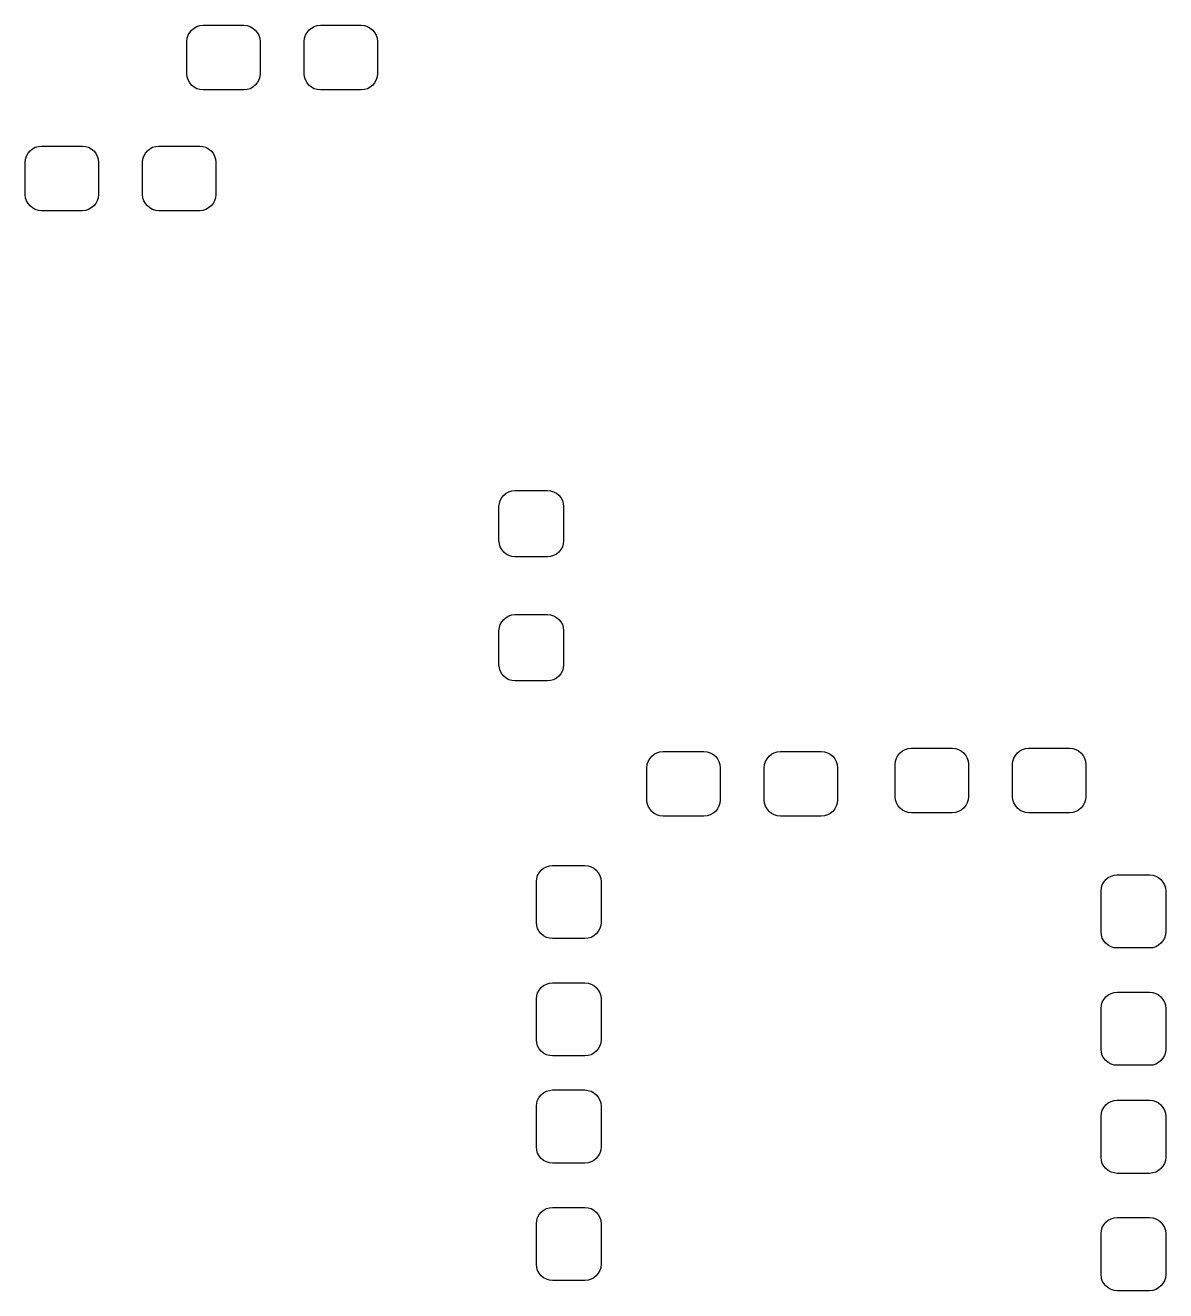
# Model space of a CAD drawing. Extents: x 133.8 to 158.7, y -138 to -100.
# Drawn here: x 141.91 to 158.68, y -118.65 to -100.05 of the extents above; entities that cross this region are included whole.
import ezdxf

# ---------------------------------------------------------------- set-up
doc = ezdxf.new("R2010")
doc.units = 0
doc.layers.add('BLACK', color=7, linetype='CONTINUOUS')

msp = doc.modelspace()

# ---------------------------------------------------------------- linework, layer by layer
at = {"layer": 'BLACK', "linetype": 'CONTINUOUS'}
for p, q in [((144.393, -100.09), (144.434, -100.068)), ((144.434, -100.068), (144.479, -100.055)), ((144.479, -100.055), (144.525, -100.05)), ((144.525, -100.05), (145.125, -100.05)), ((145.125, -100.05), (145.171, -100.055)), ((145.171, -100.055), (145.216, -100.068)), ((145.216, -100.068), (145.257, -100.09)), ((146.118, -100.09), (146.159, -100.068)), ((146.159, -100.068), (146.204, -100.055)), ((146.204, -100.055), (146.25, -100.05)), ((146.25, -100.05), (146.85, -100.05)), ((146.85, -100.05), (146.896, -100.055)), ((146.896, -100.055), (146.941, -100.068)), ((146.941, -100.068), (146.982, -100.09)), ((144.287, -100.287), (144.292, -100.241)), ((144.292, -100.241), (144.306, -100.197)), ((144.306, -100.197), (144.328, -100.156)), ((144.328, -100.156), (144.357, -100.12)), ((144.357, -100.12), (144.393, -100.09)), ((145.257, -100.09), (145.293, -100.12)), ((145.293, -100.12), (145.322, -100.156)), ((145.322, -100.156), (145.344, -100.197)), ((145.344, -100.197), (145.358, -100.241)), ((145.358, -100.241), (145.362, -100.287)), ((146.012, -100.287), (146.017, -100.241)), ((146.017, -100.241), (146.031, -100.197)), ((146.031, -100.197), (146.053, -100.156)), ((146.053, -100.156), (146.082, -100.12)), ((146.082, -100.12), (146.118, -100.09)), ((146.982, -100.09), (147.018, -100.12)), ((147.018, -100.12), (147.047, -100.156)), ((147.047, -100.156), (147.069, -100.197)), ((147.069, -100.197), (147.083, -100.241)), ((147.083, -100.241), (147.088, -100.287)), ((144.287, -100.762), (144.287, -100.287)), ((145.362, -100.287), (145.362, -100.762)), ((146.012, -100.762), (146.012, -100.287)), ((147.088, -100.287), (147.088, -100.762)), ((144.292, -100.809), (144.287, -100.762)), ((144.306, -100.853), (144.292, -100.809)), ((145.358, -100.809), (145.344, -100.853)), ((145.362, -100.762), (145.358, -100.809)), ((146.017, -100.809), (146.012, -100.762)), ((146.031, -100.853), (146.017, -100.809)), ((147.083, -100.809), (147.069, -100.853)), ((147.088, -100.762), (147.083, -100.809)), ((144.328, -100.894), (144.306, -100.853)), ((144.357, -100.93), (144.328, -100.894)), ((144.393, -100.96), (144.357, -100.93)), ((144.434, -100.982), (144.393, -100.96)), ((144.479, -100.995), (144.434, -100.982)), ((144.525, -101), (144.479, -100.995)), ((145.171, -100.995), (145.125, -101)), ((145.216, -100.982), (145.171, -100.995)), ((145.257, -100.96), (145.216, -100.982)), ((145.293, -100.93), (145.257, -100.96)), ((145.322, -100.894), (145.293, -100.93)), ((145.344, -100.853), (145.322, -100.894)), ((146.053, -100.894), (146.031, -100.853)), ((146.082, -100.93), (146.053, -100.894)), ((146.118, -100.96), (146.082, -100.93)), ((146.159, -100.982), (146.118, -100.96)), ((146.204, -100.995), (146.159, -100.982)), ((146.25, -101), (146.204, -100.995)), ((146.896, -100.995), (146.85, -101)), ((146.941, -100.982), (146.896, -100.995)), ((146.982, -100.96), (146.941, -100.982)), ((147.018, -100.93), (146.982, -100.96)), ((147.047, -100.894), (147.018, -100.93)), ((147.069, -100.853), (147.047, -100.894)), ((145.125, -101), (144.525, -101)), ((146.85, -101), (146.25, -101)), ((141.953, -101.931), (141.982, -101.895)), ((141.982, -101.895), (142.018, -101.865)), ((142.018, -101.865), (142.059, -101.843)), ((142.059, -101.843), (142.104, -101.83)), ((142.104, -101.83), (142.15, -101.825)), ((142.15, -101.825), (142.75, -101.825)), ((142.75, -101.825), (142.796, -101.83)), ((142.796, -101.83), (142.841, -101.843)), ((142.841, -101.843), (142.882, -101.865)), ((142.882, -101.865), (142.918, -101.895)), ((142.918, -101.895), (142.947, -101.931)), ((143.678, -101.931), (143.707, -101.895)), ((143.707, -101.895), (143.743, -101.865)), ((143.743, -101.865), (143.784, -101.843)), ((143.784, -101.843), (143.829, -101.83)), ((143.829, -101.83), (143.875, -101.825)), ((143.875, -101.825), (144.475, -101.825)), ((144.475, -101.825), (144.521, -101.83)), ((144.521, -101.83), (144.566, -101.843)), ((144.566, -101.843), (144.607, -101.865)), ((144.607, -101.865), (144.643, -101.895)), ((144.643, -101.895), (144.672, -101.931)), ((141.912, -102.062), (141.917, -102.016)), ((141.912, -102.537), (141.912, -102.062)), ((141.917, -102.016), (141.931, -101.972)), ((141.931, -101.972), (141.953, -101.931)), ((142.947, -101.931), (142.969, -101.972)), ((142.969, -101.972), (142.983, -102.016)), ((142.983, -102.016), (142.987, -102.062)), ((142.987, -102.062), (142.987, -102.537)), ((143.637, -102.062), (143.642, -102.016)), ((143.637, -102.537), (143.637, -102.062)), ((143.642, -102.016), (143.656, -101.972)), ((143.656, -101.972), (143.678, -101.931)), ((144.672, -101.931), (144.694, -101.972)), ((144.694, -101.972), (144.708, -102.016)), ((144.708, -102.016), (144.713, -102.062)), ((144.713, -102.062), (144.713, -102.537)), ((141.917, -102.584), (141.912, -102.537)), ((141.931, -102.628), (141.917, -102.584)), ((141.953, -102.669), (141.931, -102.628)), ((141.982, -102.705), (141.953, -102.669)), ((142.947, -102.669), (142.918, -102.705)), ((142.969, -102.628), (142.947, -102.669)), ((142.983, -102.584), (142.969, -102.628)), ((142.987, -102.537), (142.983, -102.584)), ((143.642, -102.584), (143.637, -102.537)), ((143.656, -102.628), (143.642, -102.584)), ((143.678, -102.669), (143.656, -102.628)), ((143.707, -102.705), (143.678, -102.669)), ((144.672, -102.669), (144.643, -102.705)), ((144.694, -102.628), (144.672, -102.669)), ((144.708, -102.584), (144.694, -102.628)), ((144.713, -102.537), (144.708, -102.584)), ((142.018, -102.735), (141.982, -102.705)), ((142.059, -102.757), (142.018, -102.735)), ((142.104, -102.77), (142.059, -102.757)), ((142.15, -102.775), (142.104, -102.77)), ((142.75, -102.775), (142.15, -102.775)), ((142.796, -102.77), (142.75, -102.775)), ((142.841, -102.757), (142.796, -102.77)), ((142.882, -102.735), (142.841, -102.757)), ((142.918, -102.705), (142.882, -102.735)), ((143.743, -102.735), (143.707, -102.705)), ((143.784, -102.757), (143.743, -102.735)), ((143.829, -102.77), (143.784, -102.757)), ((143.875, -102.775), (143.829, -102.77)), ((144.475, -102.775), (143.875, -102.775)), ((144.521, -102.77), (144.475, -102.775)), ((144.566, -102.757), (144.521, -102.77)), ((144.607, -102.735), (144.566, -102.757)), ((144.643, -102.705), (144.607, -102.735)), ((148.945, -106.957), (148.981, -106.928)), ((148.981, -106.928), (149.022, -106.906)), ((149.022, -106.906), (149.066, -106.892)), ((149.066, -106.892), (149.112, -106.887)), ((149.112, -106.887), (149.588, -106.887)), ((149.588, -106.887), (149.634, -106.892)), ((149.634, -106.892), (149.678, -106.906)), ((149.678, -106.906), (149.719, -106.928)), ((149.719, -106.928), (149.755, -106.957)), ((148.875, -107.125), (148.88, -107.079)), ((148.875, -107.625), (148.875, -107.125)), ((148.88, -107.079), (148.893, -107.034)), ((148.893, -107.034), (148.915, -106.993)), ((148.915, -106.993), (148.945, -106.957)), ((149.755, -106.957), (149.785, -106.993)), ((149.785, -106.993), (149.807, -107.034)), ((149.807, -107.034), (149.82, -107.079)), ((149.82, -107.079), (149.825, -107.125)), ((149.825, -107.125), (149.825, -107.625)), ((148.88, -107.671), (148.875, -107.625)), ((148.893, -107.716), (148.88, -107.671)), ((149.82, -107.671), (149.807, -107.716)), ((149.825, -107.625), (149.82, -107.671)), ((148.915, -107.757), (148.893, -107.716)), ((148.945, -107.793), (148.915, -107.757)), ((148.981, -107.822), (148.945, -107.793)), ((149.022, -107.844), (148.981, -107.822)), ((149.066, -107.858), (149.022, -107.844)), ((149.112, -107.862), (149.066, -107.858)), ((149.588, -107.862), (149.112, -107.862)), ((149.634, -107.858), (149.588, -107.862)), ((149.678, -107.844), (149.634, -107.858)), ((149.719, -107.822), (149.678, -107.844)), ((149.755, -107.793), (149.719, -107.822)), ((149.785, -107.757), (149.755, -107.793)), ((149.807, -107.716), (149.785, -107.757)), ((148.915, -108.818), (148.945, -108.782)), ((148.945, -108.782), (148.981, -108.753)), ((148.981, -108.753), (149.022, -108.731)), ((149.022, -108.731), (149.066, -108.717)), ((149.066, -108.717), (149.112, -108.712)), ((149.112, -108.712), (149.588, -108.712)), ((149.588, -108.712), (149.634, -108.717)), ((149.634, -108.717), (149.678, -108.731)), ((149.678, -108.731), (149.719, -108.753)), ((149.719, -108.753), (149.755, -108.782)), ((149.755, -108.782), (149.785, -108.818)), ((148.875, -108.95), (148.88, -108.904)), ((148.875, -109.45), (148.875, -108.95)), ((148.88, -108.904), (148.893, -108.859)), ((148.893, -108.859), (148.915, -108.818)), ((149.785, -108.818), (149.807, -108.859)), ((149.807, -108.859), (149.82, -108.904)), ((149.82, -108.904), (149.825, -108.95)), ((149.825, -108.95), (149.825, -109.45)), ((148.88, -109.496), (148.875, -109.45)), ((148.893, -109.541), (148.88, -109.496)), ((148.915, -109.582), (148.893, -109.541)), ((149.807, -109.541), (149.785, -109.582)), ((149.82, -109.496), (149.807, -109.541)), ((149.825, -109.45), (149.82, -109.496)), ((148.945, -109.618), (148.915, -109.582)), ((148.981, -109.647), (148.945, -109.618)), ((149.022, -109.669), (148.981, -109.647)), ((149.066, -109.683), (149.022, -109.669)), ((149.112, -109.688), (149.066, -109.683)), ((149.588, -109.688), (149.112, -109.688)), ((149.634, -109.683), (149.588, -109.688)), ((149.678, -109.669), (149.634, -109.683)), ((149.719, -109.647), (149.678, -109.669)), ((149.755, -109.618), (149.719, -109.647)), ((149.785, -109.582), (149.755, -109.618)), ((151.068, -110.872), (151.09, -110.831)), ((151.09, -110.831), (151.12, -110.795)), ((151.12, -110.795), (151.156, -110.765)), ((151.156, -110.765), (151.197, -110.743)), ((151.197, -110.743), (151.241, -110.73)), ((151.241, -110.73), (151.287, -110.725)), ((151.287, -110.725), (151.887, -110.725)), ((151.887, -110.725), (151.934, -110.73)), ((151.934, -110.73), (151.978, -110.743)), ((151.978, -110.743), (152.019, -110.765)), ((152.019, -110.765), (152.055, -110.795)), ((152.055, -110.795), (152.085, -110.831)), ((152.085, -110.831), (152.107, -110.872)), ((152.793, -110.872), (152.815, -110.831)), ((152.815, -110.831), (152.845, -110.795)), ((152.845, -110.795), (152.881, -110.765)), ((152.881, -110.765), (152.922, -110.743)), ((152.922, -110.743), (152.966, -110.73)), ((152.966, -110.73), (153.012, -110.725)), ((153.012, -110.725), (153.612, -110.725)), ((153.612, -110.725), (153.659, -110.73)), ((153.659, -110.73), (153.703, -110.743)), ((153.703, -110.743), (153.744, -110.765)), ((153.744, -110.765), (153.78, -110.795)), ((153.78, -110.795), (153.81, -110.831)), ((153.81, -110.831), (153.832, -110.872)), ((154.705, -110.866), (154.718, -110.822)), ((154.718, -110.822), (154.74, -110.781)), ((154.74, -110.781), (154.77, -110.745)), ((154.77, -110.745), (154.806, -110.715)), ((154.806, -110.715), (154.847, -110.693)), ((154.847, -110.693), (154.891, -110.68)), ((154.891, -110.68), (154.938, -110.675)), ((154.938, -110.675), (155.537, -110.675)), ((155.537, -110.675), (155.584, -110.68)), ((155.584, -110.68), (155.628, -110.693)), ((155.628, -110.693), (155.669, -110.715)), ((155.669, -110.715), (155.705, -110.745)), ((155.705, -110.745), (155.735, -110.781)), ((155.735, -110.781), (155.757, -110.822)), ((155.757, -110.822), (155.77, -110.866)), ((156.43, -110.866), (156.443, -110.822)), ((156.443, -110.822), (156.465, -110.781)), ((156.465, -110.781), (156.495, -110.745)), ((156.495, -110.745), (156.531, -110.715)), ((156.531, -110.715), (156.572, -110.693)), ((156.572, -110.693), (156.616, -110.68)), ((156.616, -110.68), (156.662, -110.675)), ((156.662, -110.675), (157.262, -110.675)), ((157.262, -110.675), (157.309, -110.68)), ((157.309, -110.68), (157.353, -110.693)), ((157.353, -110.693), (157.394, -110.715)), ((157.394, -110.715), (157.43, -110.745)), ((157.43, -110.745), (157.46, -110.781)), ((157.46, -110.781), (157.482, -110.822)), ((157.482, -110.822), (157.495, -110.866)), ((151.05, -110.962), (151.055, -110.916)), ((151.05, -111.438), (151.05, -110.962)), ((151.055, -110.916), (151.068, -110.872)), ((152.107, -110.872), (152.12, -110.916)), ((152.12, -110.916), (152.125, -110.962)), ((152.125, -110.962), (152.125, -111.438)), ((152.775, -110.962), (152.78, -110.916)), ((152.775, -111.438), (152.775, -110.962)), ((152.78, -110.916), (152.793, -110.872)), ((153.832, -110.872), (153.845, -110.916)), ((153.845, -110.916), (153.85, -110.962)), ((153.85, -110.962), (153.85, -111.438)), ((154.7, -110.912), (154.705, -110.866)), ((154.7, -111.387), (154.7, -110.912)), ((155.77, -110.866), (155.775, -110.912)), ((155.775, -110.912), (155.775, -111.387)), ((156.425, -110.912), (156.43, -110.866)), ((156.425, -111.387), (156.425, -110.912)), ((157.495, -110.866), (157.5, -110.912)), ((157.5, -110.912), (157.5, -111.387)), ((154.705, -111.434), (154.7, -111.387)), ((155.775, -111.387), (155.77, -111.434)), ((156.43, -111.434), (156.425, -111.387)), ((157.5, -111.387), (157.495, -111.434)), ((151.055, -111.484), (151.05, -111.438)), ((151.068, -111.528), (151.055, -111.484)), ((151.09, -111.569), (151.068, -111.528)), ((151.12, -111.605), (151.09, -111.569)), ((152.085, -111.569), (152.055, -111.605)), ((152.107, -111.528), (152.085, -111.569)), ((152.12, -111.484), (152.107, -111.528)), ((152.125, -111.438), (152.12, -111.484)), ((152.78, -111.484), (152.775, -111.438)), ((152.793, -111.528), (152.78, -111.484)), ((152.815, -111.569), (152.793, -111.528)), ((152.845, -111.605), (152.815, -111.569)), ((153.81, -111.569), (153.78, -111.605)), ((153.832, -111.528), (153.81, -111.569)), ((153.845, -111.484), (153.832, -111.528)), ((153.85, -111.438), (153.845, -111.484)), ((154.718, -111.478), (154.705, -111.434)), ((154.74, -111.519), (154.718, -111.478)), ((154.77, -111.555), (154.74, -111.519)), ((154.806, -111.585), (154.77, -111.555)), ((154.847, -111.607), (154.806, -111.585)), ((155.669, -111.585), (155.628, -111.607)), ((155.705, -111.555), (155.669, -111.585)), ((155.735, -111.519), (155.705, -111.555)), ((155.757, -111.478), (155.735, -111.519)), ((155.77, -111.434), (155.757, -111.478)), ((156.443, -111.478), (156.43, -111.434)), ((156.465, -111.519), (156.443, -111.478)), ((156.495, -111.555), (156.465, -111.519)), ((156.531, -111.585), (156.495, -111.555)), ((156.572, -111.607), (156.531, -111.585)), ((157.394, -111.585), (157.353, -111.607)), ((157.43, -111.555), (157.394, -111.585)), ((157.46, -111.519), (157.43, -111.555)), ((157.482, -111.478), (157.46, -111.519)), ((157.495, -111.434), (157.482, -111.478)), ((151.156, -111.635), (151.12, -111.605)), ((151.197, -111.657), (151.156, -111.635)), ((151.241, -111.67), (151.197, -111.657)), ((151.287, -111.675), (151.241, -111.67)), ((151.887, -111.675), (151.287, -111.675)), ((151.934, -111.67), (151.887, -111.675)), ((151.978, -111.657), (151.934, -111.67)), ((152.019, -111.635), (151.978, -111.657)), ((152.055, -111.605), (152.019, -111.635)), ((152.881, -111.635), (152.845, -111.605)), ((152.922, -111.657), (152.881, -111.635)), ((152.966, -111.67), (152.922, -111.657)), ((153.012, -111.675), (152.966, -111.67)), ((153.612, -111.675), (153.012, -111.675)), ((153.659, -111.67), (153.612, -111.675)), ((153.703, -111.657), (153.659, -111.67)), ((153.744, -111.635), (153.703, -111.657)), ((153.78, -111.605), (153.744, -111.635)), ((154.891, -111.62), (154.847, -111.607)), ((154.938, -111.625), (154.891, -111.62)), ((155.537, -111.625), (154.938, -111.625)), ((155.584, -111.62), (155.537, -111.625)), ((155.628, -111.607), (155.584, -111.62)), ((156.616, -111.62), (156.572, -111.607)), ((156.662, -111.625), (156.616, -111.62)), ((157.262, -111.625), (156.662, -111.625)), ((157.309, -111.62), (157.262, -111.625)), ((157.353, -111.607), (157.309, -111.62)), ((149.443, -112.547), (149.465, -112.506)), ((149.465, -112.506), (149.495, -112.47)), ((149.495, -112.47), (149.531, -112.44)), ((149.531, -112.44), (149.572, -112.418)), ((149.572, -112.418), (149.616, -112.405)), ((149.616, -112.405), (149.662, -112.4)), ((149.662, -112.4), (150.137, -112.4)), ((150.137, -112.4), (150.184, -112.405)), ((150.184, -112.405), (150.228, -112.418)), ((150.228, -112.418), (150.269, -112.44)), ((150.269, -112.44), (150.305, -112.47)), ((150.305, -112.47), (150.335, -112.506)), ((150.335, -112.506), (150.357, -112.547)), ((149.425, -112.637), (149.43, -112.591)), ((149.425, -113.237), (149.425, -112.637)), ((149.43, -112.591), (149.443, -112.547)), ((150.357, -112.547), (150.37, -112.591)), ((150.37, -112.591), (150.375, -112.637)), ((150.375, -112.637), (150.375, -113.237)), ((157.73, -112.729), (157.743, -112.684)), ((157.743, -112.684), (157.765, -112.643)), ((157.765, -112.643), (157.795, -112.607)), ((157.795, -112.607), (157.831, -112.578)), ((157.831, -112.578), (157.872, -112.556)), ((157.872, -112.556), (157.916, -112.542)), ((157.916, -112.542), (157.963, -112.537)), ((157.963, -112.537), (158.438, -112.537)), ((158.438, -112.537), (158.484, -112.542)), ((158.484, -112.542), (158.528, -112.556)), ((158.528, -112.556), (158.569, -112.578)), ((158.569, -112.578), (158.605, -112.607)), ((158.605, -112.607), (158.635, -112.643)), ((158.635, -112.643), (158.657, -112.684)), ((158.657, -112.684), (158.67, -112.729)), ((157.725, -112.775), (157.73, -112.729)), ((157.725, -113.375), (157.725, -112.775)), ((158.67, -112.729), (158.675, -112.775)), ((158.675, -112.775), (158.675, -113.375)), ((149.43, -113.284), (149.425, -113.237)), ((150.375, -113.237), (150.37, -113.284)), ((149.443, -113.328), (149.43, -113.284)), ((149.465, -113.369), (149.443, -113.328)), ((149.495, -113.405), (149.465, -113.369)), ((149.531, -113.435), (149.495, -113.405)), ((149.572, -113.457), (149.531, -113.435)), ((149.616, -113.47), (149.572, -113.457)), ((150.228, -113.457), (150.184, -113.47)), ((150.269, -113.435), (150.228, -113.457)), ((150.305, -113.405), (150.269, -113.435)), ((150.335, -113.369), (150.305, -113.405)), ((150.357, -113.328), (150.335, -113.369)), ((150.37, -113.284), (150.357, -113.328)), ((157.73, -113.421), (157.725, -113.375)), ((157.743, -113.466), (157.73, -113.421)), ((158.67, -113.421), (158.657, -113.466)), ((158.675, -113.375), (158.67, -113.421)), ((149.662, -113.475), (149.616, -113.47)), ((150.137, -113.475), (149.662, -113.475)), ((150.184, -113.47), (150.137, -113.475)), ((157.765, -113.507), (157.743, -113.466)), ((157.795, -113.543), (157.765, -113.507)), ((157.831, -113.572), (157.795, -113.543)), ((157.872, -113.594), (157.831, -113.572)), ((157.916, -113.608), (157.872, -113.594)), ((157.963, -113.612), (157.916, -113.608)), ((158.438, -113.612), (157.963, -113.612)), ((158.484, -113.608), (158.438, -113.612)), ((158.528, -113.594), (158.484, -113.608)), ((158.569, -113.572), (158.528, -113.594)), ((158.605, -113.543), (158.569, -113.572)), ((158.635, -113.507), (158.605, -113.543)), ((158.657, -113.466), (158.635, -113.507)), ((149.465, -114.231), (149.495, -114.195)), ((149.495, -114.195), (149.531, -114.165)), ((149.531, -114.165), (149.572, -114.143)), ((149.572, -114.143), (149.616, -114.13)), ((149.616, -114.13), (149.662, -114.125)), ((149.662, -114.125), (150.137, -114.125)), ((150.137, -114.125), (150.184, -114.13)), ((150.184, -114.13), (150.228, -114.143)), ((150.228, -114.143), (150.269, -114.165)), ((150.269, -114.165), (150.305, -114.195)), ((150.305, -114.195), (150.335, -114.231)), ((149.425, -114.362), (149.43, -114.316)), ((149.425, -114.962), (149.425, -114.362)), ((149.43, -114.316), (149.443, -114.272)), ((149.443, -114.272), (149.465, -114.231)), ((150.335, -114.231), (150.357, -114.272)), ((150.357, -114.272), (150.37, -114.316)), ((150.37, -114.316), (150.375, -114.362)), ((150.375, -114.362), (150.375, -114.962)), ((157.743, -114.409), (157.765, -114.368)), ((157.765, -114.368), (157.795, -114.332)), ((157.795, -114.332), (157.831, -114.303)), ((157.831, -114.303), (157.872, -114.281)), ((157.872, -114.281), (157.916, -114.267)), ((157.916, -114.267), (157.963, -114.262)), ((157.963, -114.262), (158.438, -114.262)), ((158.438, -114.262), (158.484, -114.267)), ((158.484, -114.267), (158.528, -114.281)), ((158.528, -114.281), (158.569, -114.303)), ((158.569, -114.303), (158.605, -114.332)), ((158.605, -114.332), (158.635, -114.368)), ((158.635, -114.368), (158.657, -114.409)), ((157.725, -114.5), (157.73, -114.454)), ((157.725, -115.1), (157.725, -114.5)), ((157.73, -114.454), (157.743, -114.409)), ((158.657, -114.409), (158.67, -114.454)), ((158.67, -114.454), (158.675, -114.5)), ((158.675, -114.5), (158.675, -115.1)), ((149.43, -115.009), (149.425, -114.962)), ((149.443, -115.053), (149.43, -115.009)), ((149.465, -115.094), (149.443, -115.053)), ((149.495, -115.13), (149.465, -115.094)), ((149.531, -115.16), (149.495, -115.13)), ((150.305, -115.13), (150.269, -115.16)), ((150.335, -115.094), (150.305, -115.13)), ((150.357, -115.053), (150.335, -115.094)), ((150.37, -115.009), (150.357, -115.053)), ((150.375, -114.962), (150.37, -115.009)), ((157.73, -115.146), (157.725, -115.1)), ((158.675, -115.1), (158.67, -115.146)), ((149.572, -115.182), (149.531, -115.16)), ((149.616, -115.195), (149.572, -115.182)), ((149.662, -115.2), (149.616, -115.195)), ((150.137, -115.2), (149.662, -115.2)), ((150.184, -115.195), (150.137, -115.2)), ((150.228, -115.182), (150.184, -115.195)), ((150.269, -115.16), (150.228, -115.182)), ((157.743, -115.191), (157.73, -115.146)), ((157.765, -115.232), (157.743, -115.191)), ((157.795, -115.268), (157.765, -115.232)), ((157.831, -115.297), (157.795, -115.268)), ((157.872, -115.319), (157.831, -115.297)), ((157.916, -115.333), (157.872, -115.319)), ((158.528, -115.319), (158.484, -115.333)), ((158.569, -115.297), (158.528, -115.319)), ((158.605, -115.268), (158.569, -115.297)), ((158.635, -115.232), (158.605, -115.268)), ((158.657, -115.191), (158.635, -115.232)), ((158.67, -115.146), (158.657, -115.191)), ((157.963, -115.337), (157.916, -115.333)), ((158.438, -115.337), (157.963, -115.337)), ((158.484, -115.333), (158.438, -115.337)), ((149.43, -115.891), (149.443, -115.847)), ((149.443, -115.847), (149.465, -115.806)), ((149.465, -115.806), (149.495, -115.77)), ((149.495, -115.77), (149.531, -115.74)), ((149.531, -115.74), (149.572, -115.718)), ((149.572, -115.718), (149.616, -115.705)), ((149.616, -115.705), (149.662, -115.7)), ((149.662, -115.7), (150.137, -115.7)), ((150.137, -115.7), (150.184, -115.705)), ((150.184, -115.705), (150.228, -115.718)), ((150.228, -115.718), (150.269, -115.74)), ((150.269, -115.74), (150.305, -115.77)), ((150.305, -115.77), (150.335, -115.806)), ((150.335, -115.806), (150.357, -115.847)), ((150.357, -115.847), (150.37, -115.891)), ((157.831, -115.89), (157.872, -115.868)), ((157.872, -115.868), (157.916, -115.855)), ((157.916, -115.855), (157.963, -115.85)), ((157.963, -115.85), (158.438, -115.85)), ((158.438, -115.85), (158.484, -115.855)), ((158.484, -115.855), (158.528, -115.868)), ((158.528, -115.868), (158.569, -115.89)), ((149.425, -115.938), (149.43, -115.891)), ((149.425, -116.537), (149.425, -115.938)), ((150.37, -115.891), (150.375, -115.938)), ((150.375, -115.938), (150.375, -116.537)), ((157.725, -116.087), (157.73, -116.041)), ((157.73, -116.041), (157.743, -115.997)), ((157.743, -115.997), (157.765, -115.956)), ((157.765, -115.956), (157.795, -115.92)), ((157.795, -115.92), (157.831, -115.89)), ((158.569, -115.89), (158.605, -115.92)), ((158.605, -115.92), (158.635, -115.956)), ((158.635, -115.956), (158.657, -115.997)), ((158.657, -115.997), (158.67, -116.041)), ((158.67, -116.041), (158.675, -116.087)), ((157.725, -116.688), (157.725, -116.087)), ((158.675, -116.087), (158.675, -116.688)), ((149.43, -116.584), (149.425, -116.537)), ((149.443, -116.628), (149.43, -116.584)), ((150.37, -116.584), (150.357, -116.628)), ((150.375, -116.537), (150.37, -116.584)), ((149.465, -116.669), (149.443, -116.628)), ((149.495, -116.705), (149.465, -116.669)), ((149.531, -116.735), (149.495, -116.705)), ((149.572, -116.757), (149.531, -116.735)), ((149.616, -116.77), (149.572, -116.757)), ((149.662, -116.775), (149.616, -116.77)), ((150.137, -116.775), (149.662, -116.775)), ((150.184, -116.77), (150.137, -116.775)), ((150.228, -116.757), (150.184, -116.77)), ((150.269, -116.735), (150.228, -116.757)), ((150.305, -116.705), (150.269, -116.735)), ((150.335, -116.669), (150.305, -116.705)), ((150.357, -116.628), (150.335, -116.669)), ((157.73, -116.734), (157.725, -116.688)), ((157.743, -116.778), (157.73, -116.734)), ((157.765, -116.819), (157.743, -116.778)), ((158.657, -116.778), (158.635, -116.819)), ((158.67, -116.734), (158.657, -116.778)), ((158.675, -116.688), (158.67, -116.734)), ((157.795, -116.855), (157.765, -116.819)), ((157.831, -116.885), (157.795, -116.855)), ((157.872, -116.907), (157.831, -116.885)), ((157.916, -116.92), (157.872, -116.907)), ((157.963, -116.925), (157.916, -116.92)), ((158.438, -116.925), (157.963, -116.925)), ((158.484, -116.92), (158.438, -116.925)), ((158.528, -116.907), (158.484, -116.92)), ((158.569, -116.885), (158.528, -116.907)), ((158.605, -116.855), (158.569, -116.885)), ((158.635, -116.819), (158.605, -116.855)), ((149.443, -117.572), (149.465, -117.531)), ((149.465, -117.531), (149.495, -117.495)), ((149.495, -117.495), (149.531, -117.465)), ((149.531, -117.465), (149.572, -117.443)), ((149.572, -117.443), (149.616, -117.43)), ((149.616, -117.43), (149.662, -117.425)), ((149.662, -117.425), (150.137, -117.425)), ((150.137, -117.425), (150.184, -117.43)), ((150.184, -117.43), (150.228, -117.443)), ((150.228, -117.443), (150.269, -117.465)), ((150.269, -117.465), (150.305, -117.495)), ((150.305, -117.495), (150.335, -117.531)), ((150.335, -117.531), (150.357, -117.572)), ((149.425, -117.662), (149.43, -117.616)), ((149.425, -118.262), (149.425, -117.662)), ((149.43, -117.616), (149.443, -117.572)), ((150.357, -117.572), (150.37, -117.616)), ((150.37, -117.616), (150.375, -117.662)), ((150.375, -117.662), (150.375, -118.262)), ((157.73, -117.766), (157.743, -117.722)), ((157.743, -117.722), (157.765, -117.681)), ((157.765, -117.681), (157.795, -117.645)), ((157.795, -117.645), (157.831, -117.615)), ((157.831, -117.615), (157.872, -117.593)), ((157.872, -117.593), (157.916, -117.58)), ((157.916, -117.58), (157.963, -117.575)), ((157.963, -117.575), (158.438, -117.575)), ((158.438, -117.575), (158.484, -117.58)), ((158.484, -117.58), (158.528, -117.593)), ((158.528, -117.593), (158.569, -117.615)), ((158.569, -117.615), (158.605, -117.645)), ((158.605, -117.645), (158.635, -117.681)), ((158.635, -117.681), (158.657, -117.722)), ((158.657, -117.722), (158.67, -117.766)), ((157.725, -117.812), (157.73, -117.766)), ((157.725, -118.412), (157.725, -117.812)), ((158.67, -117.766), (158.675, -117.812)), ((158.675, -117.812), (158.675, -118.412)), ((149.43, -118.309), (149.425, -118.262)), ((150.375, -118.262), (150.37, -118.309)), ((149.443, -118.353), (149.43, -118.309)), ((149.465, -118.394), (149.443, -118.353)), ((149.495, -118.43), (149.465, -118.394)), ((149.531, -118.46), (149.495, -118.43)), ((149.572, -118.482), (149.531, -118.46)), ((149.616, -118.495), (149.572, -118.482)), ((150.228, -118.482), (150.184, -118.495)), ((150.269, -118.46), (150.228, -118.482)), ((150.305, -118.43), (150.269, -118.46)), ((150.335, -118.394), (150.305, -118.43)), ((150.357, -118.353), (150.335, -118.394)), ((150.37, -118.309), (150.357, -118.353)), ((157.73, -118.459), (157.725, -118.412)), ((157.743, -118.503), (157.73, -118.459)), ((158.67, -118.459), (158.657, -118.503)), ((158.675, -118.412), (158.67, -118.459)), ((149.662, -118.5), (149.616, -118.495)), ((150.137, -118.5), (149.662, -118.5)), ((150.184, -118.495), (150.137, -118.5)), ((157.765, -118.544), (157.743, -118.503)), ((157.795, -118.58), (157.765, -118.544)), ((157.831, -118.61), (157.795, -118.58)), ((157.872, -118.632), (157.831, -118.61)), ((157.916, -118.645), (157.872, -118.632)), ((157.963, -118.65), (157.916, -118.645)), ((158.438, -118.65), (157.963, -118.65)), ((158.484, -118.645), (158.438, -118.65)), ((158.528, -118.632), (158.484, -118.645)), ((158.569, -118.61), (158.528, -118.632)), ((158.605, -118.58), (158.569, -118.61)), ((158.635, -118.544), (158.605, -118.58)), ((158.657, -118.503), (158.635, -118.544))]:
    msp.add_line(p, q, dxfattribs=at)

doc.saveas('drawing.dxf')
